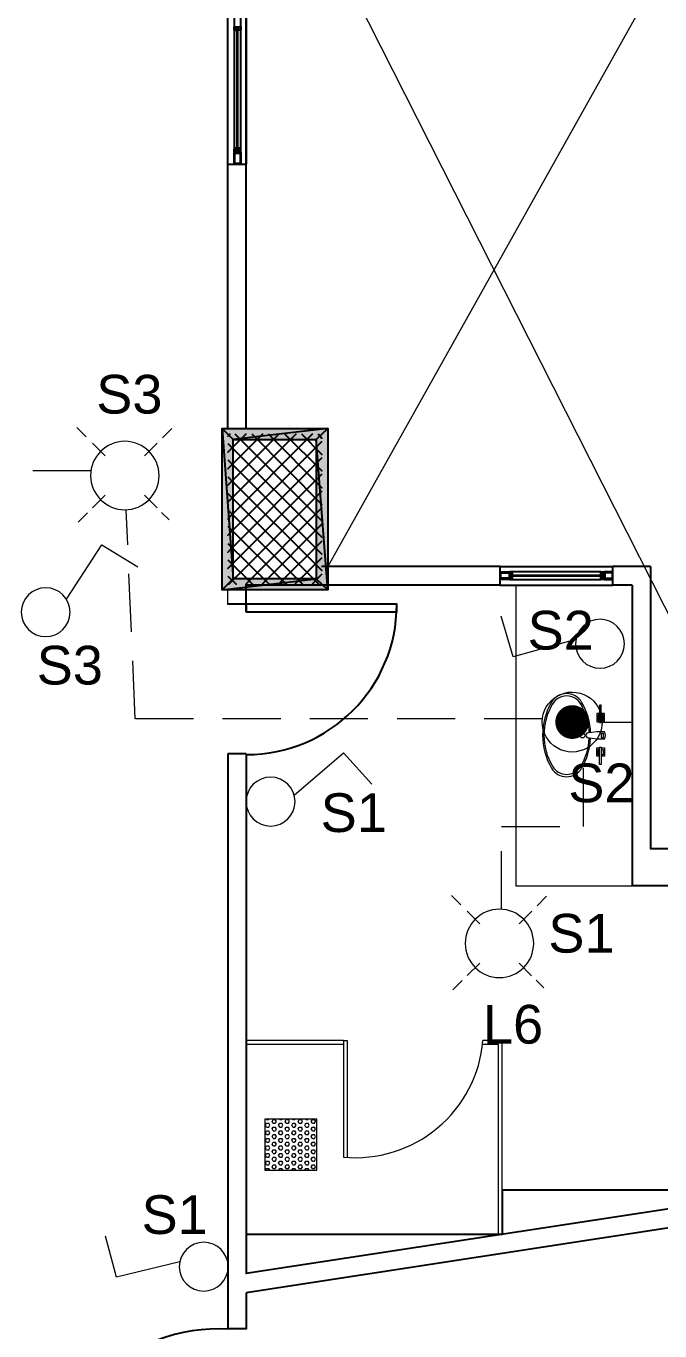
# Model space of a CAD drawing. Header units: inches. Extents: x 14 to 158, y 51 to 94.
# Drawn here: x 38.9 to 42.17, y 78.96 to 85.7 of the extents above; entities that cross this region are included whole.
import ezdxf

# ---------------------------------------------------------------- set-up
doc = ezdxf.new("R2010")
doc.units = ezdxf.units.IN
doc.header["$LTSCALE"] = 0.6
doc.header["$MEASUREMENT"] = 0
doc.linetypes.add('DASHED', pattern=[0.75, 0.5, -0.25])
doc.layers.get('0').update_dxf_attribs({"color": 253, "lineweight": 0})
for name, color, linetype, lineweight in [('1st BASE_WTV$0$A-DOOR-JAMB', 253, 'Continuous', 0), ('fur', 253, 'Continuous', 0), ('Furniture', 253, 'Continuous', 0), ('LIGHT', 6, 'Continuous', 0), ('LIGHT-1', 3, 'Continuous', 0), ('Muebles', 253, 'Continuous', 0), ('text', 3, 'Continuous', 0), ('wiring1', 3, 'DASHED', 0)]:
    doc.layers.add(name, color=color, linetype=linetype, lineweight=lineweight)
doc.styles.get("Standard").update_dxf_attribs({"font": 'arial.ttf'})

# ---------------------------------------------------------------- blocks, each defined once
blk = doc.blocks.new('A$C399A65E2')
at = {"layer": 'Muebles', "linetype": 'Continuous'}
for p, q in [((0.1947, 0.0392), (0.201, 0.0898)), ((0.2314, 0.0405), (0.2251, 0.0911)), ((0.0626, 0.0177), (0.0626, 0.0266)), ((0.0626, 0.0266), (0.1524, 0.0266)), ((0.1524, 0.0177), (0.0626, 0.0177)), ((0.1056, 0.0266), (0.1056, 0.0405)), ((0.1056, 0.0405), (0.1486, 0.0405)), ((0.1056, 0), (0.1056, 0.0177)), ((0.1486, 0), (0.1056, 0)), ((0.1132, 0.0266), (0.1132, 0.0341)), ((0.1132, 0.0341), (0.141, 0.0341)), ((0.1132, 0.0076), (0.1132, 0.0177)), ((0.141, 0.0076), (0.1132, 0.0076)), ((0.141, 0.0341), (0.141, 0.0266)), ((0.141, 0.0177), (0.141, 0.0076)), ((0.1486, 0.0405), (0.1486, 0.0266)), ((0.1486, 0.0177), (0.1486, 0)), ((0.1524, 0.0266), (0.1524, 0.0177)), ((0.1947, 0), (0.1947, 0.0392)), ((0.2238, 0.0177), (0.2036, 0.0177)), ((0.2036, 0.0177), (0.2036, 0.0063)), ((0.2036, 0.0063), (0.2238, 0.0063)), ((0.2238, 0.0063), (0.2238, 0.0177)), ((0.2314, 0.0013), (0.2314, 0.0405)), ((0.3698, 0.0266), (0.28, 0.0266)), ((0.28, 0.0266), (0.28, 0.0177)), ((0.28, 0.0177), (0.3698, 0.0177)), ((0.3268, 0.0405), (0.2838, 0.0405)), ((0.2838, 0.0405), (0.2838, 0.0266)), ((0.2838, 0.0177), (0.2838, 0)), ((0.2838, 0), (0.3268, 0)), ((0.3192, 0.0341), (0.2914, 0.0341)), ((0.2914, 0.0341), (0.2914, 0.0266)), ((0.2914, 0.0177), (0.2914, 0.0076)), ((0.2914, 0.0076), (0.3192, 0.0076)), ((0.3192, 0.0266), (0.3192, 0.0341)), ((0.3192, 0.0076), (0.3192, 0.0177)), ((0.3268, 0.0266), (0.3268, 0.0405)), ((0.3268, 0), (0.3268, 0.0177)), ((0.3698, 0.0177), (0.3698, 0.0266))]:
    blk.add_line(p, q, dxfattribs=at)
blk.add_circle((0.2132, 0.1138), 0.0126, dxfattribs=at)
for centre, radius, start, end in [((0.09, 0.196), 0.09, 120.5339, 239.46614), ((0.2149, -0.0158), 0.3359, 59.46621, 120.53378), ((0.2149, -0.0037), 0.3167, 59.46621, 120.53379), ((0.3399, 0.196), 0.09, 300.53386, 59.4661), ((0.0972, 0.196), 0.0848, 120.53389, 239.46614), ((0.3327, 0.196), 0.0848, 300.53386, 59.46611), ((0.2149, 0.4079), 0.3359, 239.46622, 267.25373), ((0.2149, 0.3957), 0.3167, 239.46622, 267.2472), ((0.2136, 0.0805), 0.0156, 42.48509, 143.54023), ((0.2149, 0.3957), 0.3167, 272.09779, 300.53378), ((0.2149, 0.4079), 0.3359, 272.12884, 300.53379), ((0.2118, 0.0367), 0.0405, 245.05141, 298.89841)]:
    blk.add_arc(centre, radius, start, end, dxfattribs=at)
blk = doc.blocks.new('Light-1')
at = {"layer": 'LIGHT', "color": 7}
for p, q in [((0, 0.1252), (0, 0.1565)), ((0, 0.0651), (0, 0.107)), ((0.0651, 0.0001), (0.107, 0.0002)), ((0.1279, 0.0002), (0.1592, 0.0003)), ((-0.1221, -0.0002), (-0.1471, -0.0002)), ((-0.0651, -0.0001), (-0.107, -0.0002)), ((0, -0.0651), (0, -0.107)), ((0, -0.1235), (0, -0.1547))]:
    blk.add_line(p, q, dxfattribs=at)
at = {"layer": 'LIGHT', "linetype": 'ByBlock'}
blk.add_circle((0, 0), 0.0803, dxfattribs=at)
blk = doc.blocks.new('Light-777')
at = {"layer": 'LIGHT'}
for p, q in [((0, 0.0861), (0, 0)), ((0.0758, 0.0001), (-0.0768, -0.0001))]:
    blk.add_line(p, q, dxfattribs=at)
for start_param, end_param in [(0.787324, 3.928917), (3.928917, 7.07051)]:
    blk.add_ellipse((-0.0002, 0.1721), major_axis=(0.0608, -0.0608), ratio=1, start_param=start_param, end_param=end_param, dxfattribs=at)
at = {"layer": 'LIGHT-1', "const_width": 0.0484}
blk.add_lwpolyline([(-0.0244, 0.1721, -1), (0.024, 0.1721, -1)], format="xyb", close=True, dxfattribs=at)
blk = doc.blocks.new('SW-1')
at = {"layer": 'LIGHT-1'}
for p, q in [((0.1105, 0.3518), (-0.0418, 0.4275)), ((0, 0.1148), (0.1105, 0.3518))]:
    blk.add_line(p, q, dxfattribs=at)
blk.add_circle((0, 0.0164), 0.0984, dxfattribs=at)

msp = doc.modelspace()

# ---------------------------------------------------------------- hatches: boundary and pattern name
h = msp.add_hatch(color=256)
h.paths.add_polyline_path([(40.3977, 83.5622), (40.4584, 83.6187), (39.9702, 83.5622)])
h.paths.add_polyline_path([(40.4584, 83.6187), (39.9702, 83.5622), (39.9137, 83.6187)])
h.paths.add_polyline_path([(39.9702, 83.5622), (39.9137, 83.6187), (39.9702, 82.8423)])
h.paths.add_polyline_path([(39.9137, 83.6187), (39.9702, 82.8423), (39.9137, 82.7857)])
h.paths.add_polyline_path([(39.9702, 82.8423), (39.9137, 82.7857), (40.3977, 82.8423)])
h.paths.add_polyline_path([(39.9137, 82.7857), (40.3977, 82.8423), (40.4584, 82.7857)])
h.paths.add_polyline_path([(40.3977, 82.8423), (40.4584, 82.7857), (40.3977, 83.5622)])
h.paths.add_polyline_path([(40.4584, 82.7857), (40.3977, 83.5622), (40.4584, 83.6187)])
at = {"layer": 'fur'}
h = msp.add_hatch(dxfattribs=at)
h.set_pattern_fill('HEX', color=256, scale=0.09)
h.set_pattern_definition([(0, (20.668777, 67.91082), (0, 0.019485572), [0.01125, -0.0225]), (120, (20.668777, 67.91082), (-0.016875, -0.009742786), [0.01125, -0.0225]), (60, (20.680027, 67.91082), (-0.016875, 0.009742786), [0.01125, -0.0225])])
h.paths.add_polyline_path([(40.4019, 80.0522), (40.1327, 80.0522), (40.1327, 79.7881), (40.4019, 79.7881)])

# ---------------------------------------------------------------- linework, layer by layer
for p, q in [((42.8511, 87.185), (40.4584, 82.9057)), ((40.0378, 86.9629), (42.827, 81.4508)), ((39.9426, 82.7113), (39.9426, 82.7857))]:
    msp.add_line(p, q)
at = {"linetype": 'Continuous', "lineweight": -2}
for points in [[(40.0378, 83.6187), (40.0378, 86.9905), (40.0378, 86.9905)], [(39.9426, 83.6187), (39.9426, 86.4086), (39.9426, 86.4086)], [(39.9743, 85.7571), (39.9743, 85.6937), (40.0102, 85.6937), (40.0102, 85.7571)], [(40.0378, 85.7571), (40.0378, 84.9848), (40.0378, 84.9848)], [(39.9743, 85.6757), (39.9743, 85.0662), (39.9743, 85.0662)], [(39.9881, 85.6937), (39.9881, 85.0441), (39.9881, 85.0441)], [(39.9923, 85.6937), (39.9923, 85.0441), (39.9923, 85.0441)], [(40.0102, 85.0662), (40.0102, 85.6757), (40.0102, 85.6757)], [(39.9743, 84.9848), (39.9743, 85.0441), (40.0102, 85.0441), (40.0102, 84.9848)], [(39.9426, 84.9848), (40.0378, 84.9848), (40.0378, 84.9848)], [(40.0102, 84.9848), (39.9743, 84.9848), (39.9743, 84.9848)], [(40.3798, 83.5911), (39.9426, 83.1526), (39.9426, 83.1526)], [(40.2957, 83.5911), (39.9426, 83.2381), (39.9426, 83.2381)], [(40.2074, 83.5911), (39.9426, 83.3263), (39.9426, 83.3263)], [(40.1233, 83.5911), (39.9426, 83.4105), (39.9426, 83.4105)], [(40.0378, 83.5911), (39.9426, 83.496), (39.9426, 83.496)], [(39.9537, 83.5911), (39.9426, 83.5801), (39.9426, 83.5801)], [(39.9785, 83.5911), (40.4267, 83.1429), (40.4267, 83.1429)], [(40.0667, 83.5911), (40.4267, 83.227), (40.4267, 83.227)], [(40.1509, 83.5911), (40.4267, 83.3125), (40.4267, 83.3125)], [(40.235, 83.5911), (40.4267, 83.4008), (40.4267, 83.4008)], [(40.3233, 83.5911), (40.4267, 83.4849), (40.4267, 83.4849)], [(40.4088, 83.5911), (40.4267, 83.5691), (40.4267, 83.5691)], [(40.4267, 83.5525), (39.9426, 83.0684), (39.9426, 83.0684)], [(39.9426, 83.5415), (40.4267, 83.0574), (40.4267, 83.0574)], [(40.4267, 83.467), (39.9426, 82.9802), (39.9426, 82.9802)], [(39.9426, 83.4573), (40.4267, 82.9692), (40.4267, 82.9692)], [(40.4267, 83.3829), (39.9426, 82.8961), (39.9426, 82.8961)], [(39.9426, 83.3691), (40.4267, 82.885), (40.4267, 82.885)], [(40.4267, 83.2946), (39.9468, 82.8147), (39.9468, 82.8147)], [(39.9426, 83.2836), (40.4115, 82.8147), (40.4115, 82.8147)], [(39.9426, 83.1995), (40.3274, 82.8147), (40.3274, 82.8147)], [(40.4267, 83.2091), (40.035, 82.8147), (40.035, 82.8147)], [(39.9426, 83.114), (40.2433, 82.8147), (40.2433, 82.8147)], [(40.4267, 83.125), (40.1192, 82.8147), (40.1192, 82.8147)], [(39.9426, 83.0257), (40.155, 82.8147), (40.155, 82.8147)], [(40.4267, 83.0367), (40.2033, 82.8147), (40.2033, 82.8147)], [(40.4267, 82.9512), (40.2888, 82.8147), (40.2888, 82.8147)], [(39.9426, 82.9416), (40.0695, 82.8147), (40.0695, 82.8147)], [(41.3479, 82.9057), (40.4267, 82.9057), (40.4267, 82.9057)], [(41.3479, 82.8106), (41.3479, 82.9057), (41.3479, 82.9057)], [(41.3479, 82.9057), (41.9299, 82.9057), (41.9299, 82.9057)], [(41.3479, 82.8106), (41.3479, 82.9057), (41.3479, 82.9057)], [(41.3479, 82.9057), (41.9299, 82.9057), (41.9299, 82.9057)], [(42.1243, 82.9057), (41.9299, 82.9057), (41.9299, 82.9057)], [(41.9299, 82.8106), (41.9299, 82.9057), (41.9299, 82.9057)], [(41.9299, 82.8106), (41.9299, 82.9057), (41.9299, 82.9057)], [(42.1243, 82.9057), (42.1243, 81.4508), (42.1243, 81.4508)], [(39.9426, 82.8561), (39.9854, 82.8147), (39.9854, 82.8147)], [(40.4267, 82.8671), (40.377, 82.8147), (40.377, 82.8147)], [(41.3479, 82.8781), (41.3975, 82.8781), (41.3975, 82.8395), (41.3479, 82.8395)], [(41.3479, 82.8395), (41.3479, 82.8781), (41.3479, 82.8781)], [(41.3479, 82.8781), (41.3975, 82.8781), (41.3975, 82.8395), (41.3479, 82.8395)], [(41.3479, 82.8395), (41.3479, 82.8781), (41.3479, 82.8781)], [(41.8844, 82.8602), (41.3975, 82.8602), (41.3975, 82.8602)], [(41.8844, 82.8602), (41.3975, 82.8602), (41.3975, 82.8602)], [(41.8844, 82.8561), (41.3975, 82.8561), (41.3975, 82.8561)], [(41.8844, 82.8561), (41.3975, 82.8561), (41.3975, 82.8561)], [(41.8664, 82.8781), (41.4113, 82.8781), (41.4113, 82.8781)], [(41.8664, 82.8781), (41.4113, 82.8781), (41.4113, 82.8781)], [(41.4113, 82.8395), (41.8664, 82.8395), (41.8664, 82.8395)], [(41.4113, 82.8395), (41.8664, 82.8395), (41.8664, 82.8395)], [(41.9299, 82.8781), (41.8844, 82.8781), (41.8844, 82.8395), (41.9299, 82.8395)], [(41.9299, 82.8781), (41.8844, 82.8781), (41.8844, 82.8395), (41.9299, 82.8395)], [(41.9299, 82.8395), (41.9299, 82.8781), (41.9299, 82.8781)], [(41.9299, 82.8395), (41.9299, 82.8781), (41.9299, 82.8781)], [(41.3479, 82.8106), (40.0378, 82.8106), (40.0378, 82.8106)], [(40.0378, 82.6727), (40.0378, 82.8106), (40.0378, 82.8106)], [(41.3479, 82.8106), (41.9299, 82.8106), (41.9299, 82.8106)], [(41.3479, 82.8106), (41.9299, 82.8106), (41.9299, 82.8106)], [(42.0292, 82.8106), (41.9299, 82.8106), (41.9299, 82.8106)], [(42.0292, 82.8106), (42.0292, 81.2577), (42.0292, 81.2577)], [(40.0378, 82.7113), (39.9426, 82.7113), (39.9426, 82.7113)], [(39.9426, 81.939), (39.9426, 78.9699), (39.9426, 78.9699)], [(40.0378, 81.939), (39.9426, 81.939), (39.9426, 81.939)], [(40.0378, 81.939), (40.0378, 79.2553), (40.0378, 79.2553)], [(42.1243, 81.4508), (42.2195, 81.4508), (42.2195, 81.4508)], [(42.2195, 81.2577), (42.0292, 81.2577), (42.0292, 81.2577)], [(42.8511, 79.6856), (40.0378, 79.2553), (40.0378, 79.2553)], [(41.3589, 79.6856), (41.3589, 79.4567), (40.0378, 79.4567)], [(42.8511, 79.6856), (41.3589, 79.6856), (41.3589, 79.6856)], [(42.8511, 79.6856), (41.3589, 79.6856), (41.3589, 79.6856)], [(43.0704, 79.6222), (40.0378, 79.156), (40.0378, 79.156)], [(40.0378, 79.156), (40.0378, 78.9699), (40.0378, 78.9699)], [(40.0378, 78.9699), (39.9426, 78.9699), (39.9426, 78.9699)]]:
    msp.add_lwpolyline(points, dxfattribs=at)
for points in [[(39.9881, 85.6937), (39.9881, 85.6757), (39.9743, 85.6757), (39.9743, 85.6937)], [(39.9854, 85.6757), (39.9854, 85.6909), (39.9743, 85.6909), (39.9743, 85.6757)], [(39.9923, 85.6937), (40.0102, 85.6937), (40.0102, 85.6757), (39.9923, 85.6757)], [(39.995, 85.6909), (40.0061, 85.6909), (40.0061, 85.6757), (39.995, 85.6757)], [(39.9881, 85.0483), (39.9881, 85.0662), (39.9743, 85.0662), (39.9743, 85.0483)], [(39.9854, 85.0621), (39.9854, 85.0483), (39.9743, 85.0483), (39.9743, 85.0621)], [(39.9785, 85.0414), (40.0061, 85.0414), (40.0061, 84.9876), (39.9785, 84.9876)], [(39.9923, 85.0483), (40.0102, 85.0483), (40.0102, 85.0662), (39.9923, 85.0662)], [(39.995, 85.0483), (40.0061, 85.0483), (40.0061, 85.0621), (39.995, 85.0621)], [(40.4584, 83.6187), (39.9702, 83.5622), (39.9137, 83.6187)], [(39.9702, 83.5622), (39.9137, 83.6187), (39.9702, 82.8423)], [(39.9137, 83.6187), (39.9702, 82.8423), (39.9137, 82.7857)], [(40.3977, 83.5622), (40.4584, 83.6187), (39.9702, 83.5622)], [(40.4584, 82.7857), (40.3977, 83.5622), (40.4584, 83.6187)], [(40.3977, 82.8423), (40.4584, 82.7857), (40.3977, 83.5622)], [(39.9702, 82.8423), (39.9137, 82.7857), (40.3977, 82.8423)], [(39.9137, 82.7857), (40.3977, 82.8423), (40.4584, 82.7857)], [(41.3934, 82.874), (41.3934, 82.8464), (41.3507, 82.8464), (41.3507, 82.874)], [(41.3934, 82.874), (41.3934, 82.8464), (41.3507, 82.8464), (41.3507, 82.874)], [(41.3975, 82.8602), (41.4113, 82.8602), (41.4113, 82.8781), (41.3975, 82.8781)], [(41.3975, 82.8602), (41.4113, 82.8602), (41.4113, 82.8781), (41.3975, 82.8781)], [(41.4072, 82.863), (41.3975, 82.863), (41.3975, 82.874), (41.4072, 82.874)], [(41.4072, 82.863), (41.3975, 82.863), (41.3975, 82.874), (41.4072, 82.874)], [(41.3975, 82.8561), (41.3975, 82.8395), (41.4113, 82.8395), (41.4113, 82.8561)], [(41.3975, 82.8561), (41.3975, 82.8395), (41.4113, 82.8395), (41.4113, 82.8561)], [(41.3975, 82.8533), (41.3975, 82.8423), (41.4072, 82.8423), (41.4072, 82.8533)], [(41.3975, 82.8533), (41.3975, 82.8423), (41.4072, 82.8423), (41.4072, 82.8533)], [(41.8802, 82.8602), (41.8664, 82.8602), (41.8664, 82.8781), (41.8802, 82.8781)], [(41.8802, 82.8602), (41.8664, 82.8602), (41.8664, 82.8781), (41.8802, 82.8781)], [(41.8802, 82.8561), (41.8802, 82.8395), (41.8664, 82.8395), (41.8664, 82.8561)], [(41.8802, 82.8561), (41.8802, 82.8395), (41.8664, 82.8395), (41.8664, 82.8561)], [(41.8706, 82.863), (41.8802, 82.863), (41.8802, 82.874), (41.8706, 82.874)], [(41.8706, 82.863), (41.8802, 82.863), (41.8802, 82.874), (41.8706, 82.874)], [(41.8802, 82.8533), (41.8802, 82.8423), (41.8706, 82.8423), (41.8706, 82.8533)], [(41.8802, 82.8533), (41.8802, 82.8423), (41.8706, 82.8423), (41.8706, 82.8533)], [(41.8885, 82.874), (41.8885, 82.8464), (41.9271, 82.8464), (41.9271, 82.874)], [(41.8885, 82.874), (41.8885, 82.8464), (41.9271, 82.8464), (41.9271, 82.874)], [(40.0378, 82.7113), (40.0378, 82.6727), (40.8142, 82.6727), (40.8142, 82.7113)]]:
    msp.add_lwpolyline(points, close=True, dxfattribs=at)
msp.add_open_spline([(40.0392, 81.9349), (40.4681, 81.9349), (40.8142, 82.2824), (40.8142, 82.7099)], degree=3, dxfattribs=at)
msp.add_open_spline([(39.9454, 78.9685), (39.693, 78.9809), (39.4462, 78.8885), (39.2641, 78.7147), (39.2641, 78.7147), (39.0807, 78.541), (38.9759, 78.2996), (38.9759, 78.0473)], degree=3, knots=[0, 0, 0, 0, 0.125, 0.125, 0.125, 0.125, 1, 1, 1, 1], dxfattribs=at)
at = {"layer": '1st BASE_WTV$0$A-DOOR-JAMB'}
for p, q in [((40.5389, 80.4577), (40.5389, 79.8563)), ((40.5389, 80.4577), (40.5589, 80.4577)), ((40.5589, 80.4577), (40.5589, 79.8563))]:
    msp.add_line(p, q, dxfattribs=at)
msp.add_arc((40.6015, 80.5132), 0.6598, 264.56225, 355.17856, dxfattribs=at)
at = {"layer": 'fur'}
msp.add_lwpolyline([(40.4019, 80.0522), (40.1327, 80.0522), (40.1327, 79.7881), (40.4019, 79.7881)], close=True, dxfattribs=at)
at = {"layer": 'Furniture'}
for p, q in [((41.4292, 82.8106), (41.4292, 81.2577)), ((41.4292, 81.2577), (42.0292, 81.2577)), ((40.5389, 80.4577), (40.0378, 80.4577)), ((41.3589, 80.4577), (41.2589, 80.4577)), ((41.3589, 79.4574), (41.3589, 80.4577)), ((40.5389, 80.4377), (40.0378, 80.4377)), ((41.3389, 80.4377), (41.2569, 80.4377)), ((41.3389, 79.4574), (41.3389, 80.4377))]:
    msp.add_line(p, q, dxfattribs=at)
at = {"layer": 'wiring1', "linetype": 'DASHED'}
for p, q in [((39.236, 83.401), (36.111, 83.401)), ((39.4648, 82.1194), (39.4177, 83.1997)), ((41.5655, 82.1194), (39.4648, 82.1194)), ((41.7773, 81.5644), (41.7773, 81.9596)), ((41.3552, 81.1363), (41.3552, 81.5644)), ((41.3552, 81.5644), (41.7773, 81.5644))]:
    msp.add_line(p, q, dxfattribs=at)

# ---------------------------------------------------------------- block references
at = {"layer": 'fur', "rotation": 90.00000000000001}
msp.add_blockref('A$C399A65E2', (41.8867, 81.8205), dxfattribs=at)
at = {"layer": 'LIGHT', "color": 1, "lineweight": 50, "xscale": -2.199779999999979, "yscale": 2.199779999999979, "zscale": 2.199779999999979, "rotation": 315}
for p in [(39.4109, 83.3762), (41.3441, 80.96)]:
    msp.add_blockref('Light-1', p, dxfattribs=at)
at = {"layer": 'LIGHT-1', "color": 1, "lineweight": 50, "zscale": 1.28320499999998}
for p, xscale, yscale, rotation in [((38.9847, 82.6592), -1.28320499999998, 1.28320499999998, 301.9887835979322), ((41.8837, 82.5038), -1.28320499999998, 1.28320499999998, 80.25314277302749), ((40.1429, 81.6865), -1.28320499999998, 1.28320499999998, 285.6101868487687), ((39.8386, 79.2862), -1.283204999999979, 1.283204999999979, 78.57519195170019)]:
    msp.add_blockref('SW-1', p, dxfattribs=dict(at, xscale=xscale, yscale=yscale, rotation=rotation))
at = {"layer": 'LIGHT-1', "xscale": -1.8, "yscale": 1.8, "zscale": 1.8, "rotation": 90}
msp.add_blockref('Light-777', (42.0292, 82.1028), dxfattribs=at)
msp.add_blockref('Light-777', (42.0292, 82.1028), dxfattribs=at)

# ---------------------------------------------------------------- texts
at = {"layer": 'text', "linetype": 'DASHED', "char_height": 0.2, "attachment_point": 1}
for s, width, insert in [('S3', 0.086131, (39.2634, 83.8961)), ('S2', 0.086131, (41.4893, 82.6776)), ('S3', 0.086131, (38.9561, 82.4969)), ('S2', 0.086131, (41.6994, 81.8887)), ('S1', 0.086131, (40.4214, 81.7352)), ('S1', 0.086131, (41.5963, 81.1123)), ('L6', 0.591567, (41.2589, 80.6424)), ('S1', 0.086131, (39.4973, 79.6593))]:
    msp.add_mtext_dynamic_manual_height_columns(s, width=width, gutter_width=1, heights=[0], dxfattribs=dict(at, insert=insert))

doc.saveas('drawing.dxf')
